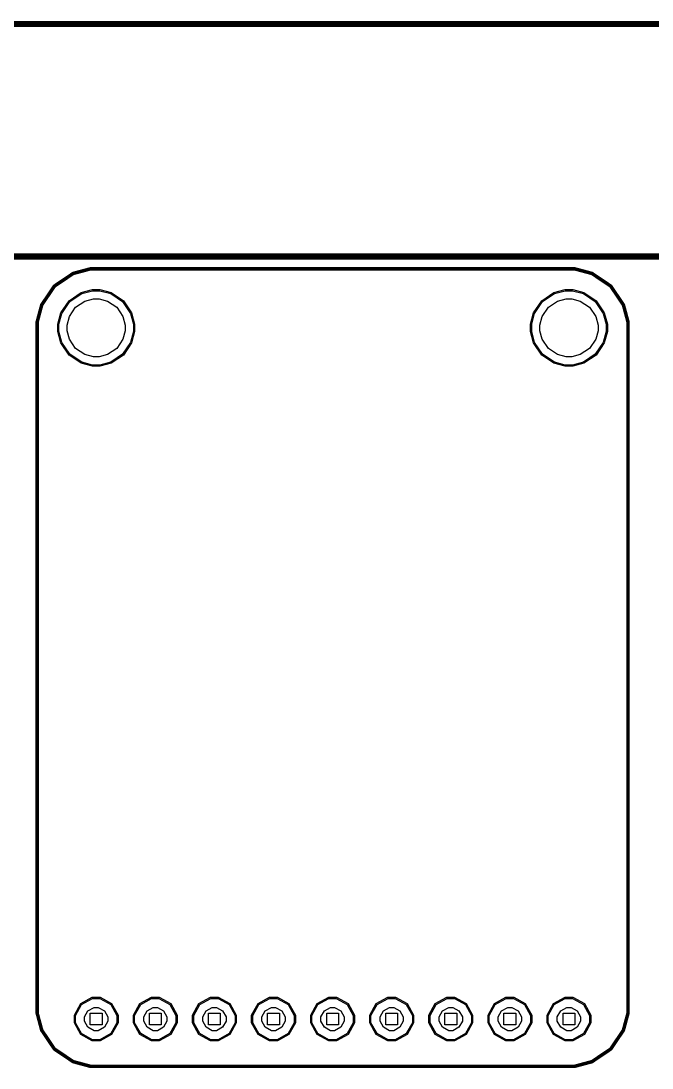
# Model space of a CAD drawing. Extents: x 0 to 4.73, y 0 to 4.02.
# Drawn here: x 1.776 to 2.844, y 1.913 to 3.685 of the extents above; entities that cross this region are included whole.
import ezdxf

# ---------------------------------------------------------------- set-up
doc = ezdxf.new("R2010")
doc.units = 0
doc.layers.get('0').update_dxf_attribs({"linetype": 'CONTINUOUS'})

msp = doc.modelspace()

# ---------------------------------------------------------------- linework, layer by layer
at = {"color": 0, "const_width": 0.010417}
for points in [[(0.20204, 3.68001), (4.53276, 3.68001)], [(0.398926, 3.28635), (4.33594, 3.28635)]]:
    msp.add_lwpolyline(points, dxfattribs=at)
at = {"color": 52, "const_width": 0.005906}
for points in [[(1.90375, 3.26557), (1.89399, 3.26557), (1.86481, 3.25776), (1.83301, 3.23633), (1.81158, 3.20454), (1.80376, 3.17535), (1.80376, 3.16558)], [(1.90375, 3.26557), (2.70378, 3.26557)], [(2.80376, 3.16558), (2.80376, 3.17535), (2.7959, 3.20454), (2.77447, 3.23633), (2.74268, 3.25776), (2.71349, 3.26557), (2.70378, 3.26557)], [(1.80376, 2.01557), (1.80376, 3.16558)], [(2.80376, 3.16558), (2.80376, 2.01557)], [(1.80376, 2.01557), (1.80376, 2.00586), (1.81158, 1.97667), (1.83301, 1.94488), (1.86481, 1.92344), (1.89399, 1.91558), (1.90375, 1.91558)], [(2.70378, 1.91558), (2.71349, 1.91558), (2.74268, 1.92344), (2.77447, 1.94488), (2.7959, 1.97667), (2.80376, 2.00586), (2.80376, 2.01557)], [(2.70378, 1.91558), (1.90375, 1.91558)]]:
    msp.add_lwpolyline(points, dxfattribs=at)
at = {"color": 54}
for points in [[(1.96875, 3.16558), (1.96875, 3.15929), (1.9636, 3.14031), (1.94971, 3.11963), (1.92904, 3.10574), (1.91004, 3.10058), (1.90375, 3.10058), (1.8974, 3.10058), (1.87842, 3.10574), (1.85781, 3.11963), (1.84386, 3.14031), (1.83876, 3.15929), (1.83876, 3.16558), (1.83876, 3.17193), (1.84386, 3.19092), (1.85781, 3.21158), (1.87842, 3.22547), (1.8974, 3.23058), (1.90375, 3.23058), (1.91004, 3.23058), (1.92904, 3.22547), (1.94971, 3.21158), (1.9636, 3.19092), (1.96875, 3.17193), (1.96875, 3.16558)], [(1.96674, 3.16558), (1.96674, 3.1595), (1.96175, 3.14111), (1.94824, 3.1211), (1.92822, 3.10758), (1.90983, 3.1026), (1.90375, 3.1026), (1.89762, 3.1026), (1.87924, 3.10758), (1.85921, 3.1211), (1.84571, 3.14111), (1.84076, 3.1595), (1.84076, 3.16558), (1.84076, 3.17171), (1.84571, 3.19011), (1.85921, 3.21012), (1.87924, 3.22364), (1.89762, 3.22857), (1.90375, 3.22857), (1.90983, 3.22857), (1.92822, 3.22364), (1.94824, 3.21012), (1.96175, 3.19011), (1.96674, 3.17171), (1.96674, 3.16558)], [(1.96674, 3.16558), (1.96674, 3.1595), (1.96175, 3.14111), (1.94824, 3.1211), (1.92822, 3.10758), (1.90983, 3.1026), (1.90375, 3.1026), (1.89762, 3.1026), (1.87924, 3.10758), (1.85921, 3.1211), (1.84571, 3.14111), (1.84076, 3.1595), (1.84076, 3.16558), (1.84076, 3.17171), (1.84571, 3.19011), (1.85921, 3.21012), (1.87924, 3.22364), (1.89762, 3.22857), (1.90375, 3.22857), (1.90983, 3.22857), (1.92822, 3.22364), (1.94824, 3.21012), (1.96175, 3.19011), (1.96674, 3.17171), (1.96674, 3.16558)], [(2.76878, 3.16558), (2.76878, 3.15929), (2.76361, 3.14031), (2.74968, 3.11963), (2.72906, 3.10574), (2.71007, 3.10058), (2.70378, 3.10058), (2.69743, 3.10058), (2.67844, 3.10574), (2.65776, 3.11963), (2.64387, 3.14031), (2.63878, 3.15929), (2.63878, 3.16558), (2.63878, 3.17193), (2.64387, 3.19092), (2.65776, 3.21158), (2.67844, 3.22547), (2.69743, 3.23058), (2.70378, 3.23058), (2.71007, 3.23058), (2.72906, 3.22547), (2.74968, 3.21158), (2.76361, 3.19092), (2.76878, 3.17193), (2.76878, 3.16558)], [(2.76676, 3.16558), (2.76676, 3.1595), (2.76178, 3.14111), (2.74826, 3.1211), (2.72825, 3.10758), (2.70985, 3.1026), (2.70378, 3.1026), (2.6976, 3.1026), (2.67919, 3.10758), (2.65918, 3.1211), (2.64572, 3.14111), (2.64079, 3.1595), (2.64079, 3.16558), (2.64079, 3.17171), (2.64572, 3.19011), (2.65918, 3.21012), (2.67919, 3.22364), (2.6976, 3.22857), (2.70378, 3.22857), (2.70985, 3.22857), (2.72825, 3.22364), (2.74826, 3.21012), (2.76178, 3.19011), (2.76676, 3.17171), (2.76676, 3.16558)], [(2.76676, 3.16558), (2.76676, 3.1595), (2.76178, 3.14111), (2.74826, 3.1211), (2.72825, 3.10758), (2.70985, 3.1026), (2.70378, 3.1026), (2.6976, 3.1026), (2.67919, 3.10758), (2.65918, 3.1211), (2.64572, 3.14111), (2.64079, 3.1595), (2.64079, 3.16558), (2.64079, 3.17171), (2.64572, 3.19011), (2.65918, 3.21012), (2.67919, 3.22364), (2.6976, 3.22857), (2.70378, 3.22857), (2.70985, 3.22857), (2.72825, 3.22364), (2.74826, 3.21012), (2.76178, 3.19011), (2.76676, 3.17171), (2.76676, 3.16558)], [(1.94075, 1.99561), (1.94075, 1.9891), (1.9299, 1.96946), (1.91026, 1.95861), (1.90375, 1.95861), (1.89719, 1.95861), (1.87756, 1.96946), (1.86675, 1.9891), (1.86675, 1.99561), (1.86675, 2.00217), (1.87756, 2.02175), (1.89719, 2.03261), (1.90375, 2.03261), (1.91026, 2.03261), (1.9299, 2.02175), (1.94075, 2.00217), (1.94075, 1.99561)], [(1.93875, 1.99561), (1.93875, 1.98942), (1.9285, 1.97086), (1.90994, 1.96056), (1.90375, 1.96056), (1.89757, 1.96056), (1.87901, 1.97086), (1.86876, 1.98942), (1.86876, 1.99561), (1.86876, 2.00179), (1.87901, 2.02035), (1.89757, 2.0306), (1.90375, 2.0306), (1.90994, 2.0306), (1.9285, 2.02035), (1.93875, 2.00179), (1.93875, 1.99561)], [(1.93875, 1.99561), (1.93875, 1.98942), (1.9285, 1.97086), (1.90994, 1.96056), (1.90375, 1.96056), (1.89757, 1.96056), (1.87901, 1.97086), (1.86876, 1.98942), (1.86876, 1.99561), (1.86876, 2.00179), (1.87901, 2.02035), (1.89757, 2.0306), (1.90375, 2.0306), (1.90994, 2.0306), (1.9285, 2.02035), (1.93875, 2.00179), (1.93875, 1.99561)], [(2.04075, 1.99561), (2.04075, 1.9891), (2.02989, 1.96946), (2.01025, 1.95861), (2.00375, 1.95861), (1.99718, 1.95861), (1.9776, 1.96946), (1.96674, 1.9891), (1.96674, 1.99561), (1.96674, 2.00217), (1.9776, 2.02175), (1.99718, 2.03261), (2.00375, 2.03261), (2.01025, 2.03261), (2.02989, 2.02175), (2.04075, 2.00217), (2.04075, 1.99561)], [(2.03874, 1.99561), (2.03874, 1.98942), (2.02849, 1.97086), (2.00993, 1.96056), (2.00375, 1.96056), (1.99756, 1.96056), (1.979, 1.97086), (1.96875, 1.98942), (1.96875, 1.99561), (1.96875, 2.00179), (1.979, 2.02035), (1.99756, 2.0306), (2.00375, 2.0306), (2.00993, 2.0306), (2.02849, 2.02035), (2.03874, 2.00179), (2.03874, 1.99561)], [(2.03874, 1.99561), (2.03874, 1.98942), (2.02849, 1.97086), (2.00993, 1.96056), (2.00375, 1.96056), (1.99756, 1.96056), (1.979, 1.97086), (1.96875, 1.98942), (1.96875, 1.99561), (1.96875, 2.00179), (1.979, 2.02035), (1.99756, 2.0306), (2.00375, 2.0306), (2.00993, 2.0306), (2.02849, 2.02035), (2.03874, 2.00179), (2.03874, 1.99561)], [(2.14079, 1.99561), (2.14079, 1.9891), (2.12993, 1.96946), (2.11029, 1.95861), (2.10379, 1.95861), (2.09722, 1.95861), (2.07758, 1.96946), (2.06679, 1.9891), (2.06679, 1.99561), (2.06679, 2.00217), (2.07758, 2.02175), (2.09722, 2.03261), (2.10379, 2.03261), (2.11029, 2.03261), (2.12993, 2.02175), (2.14079, 2.00217), (2.14079, 1.99561)], [(2.13878, 1.99561), (2.13878, 1.98942), (2.12853, 1.97086), (2.10997, 1.96056), (2.10379, 1.96056), (2.09754, 1.96056), (2.079, 1.97086), (2.06874, 1.98942), (2.06874, 1.99561), (2.06874, 2.00179), (2.079, 2.02035), (2.09754, 2.0306), (2.10379, 2.0306), (2.10997, 2.0306), (2.12853, 2.02035), (2.13878, 2.00179), (2.13878, 1.99561)], [(2.13878, 1.99561), (2.13878, 1.98942), (2.12853, 1.97086), (2.10997, 1.96056), (2.10379, 1.96056), (2.09754, 1.96056), (2.079, 1.97086), (2.06874, 1.98942), (2.06874, 1.99561), (2.06874, 2.00179), (2.079, 2.02035), (2.09754, 2.0306), (2.10379, 2.0306), (2.10997, 2.0306), (2.12853, 2.02035), (2.13878, 2.00179), (2.13878, 1.99561)], [(2.24078, 1.99561), (2.24078, 1.9891), (2.22993, 1.96946), (2.21029, 1.95861), (2.20378, 1.95861), (2.19721, 1.95861), (2.17757, 1.96946), (2.16678, 1.9891), (2.16678, 1.99561), (2.16678, 2.00217), (2.17757, 2.02175), (2.19721, 2.03261), (2.20378, 2.03261), (2.21029, 2.03261), (2.22993, 2.02175), (2.24078, 2.00217), (2.24078, 1.99561)], [(2.23876, 1.99561), (2.23876, 1.98942), (2.22851, 1.97086), (2.20996, 1.96056), (2.20378, 1.96056), (2.19754, 1.96056), (2.17899, 1.97086), (2.16878, 1.98942), (2.16878, 1.99561), (2.16878, 2.00179), (2.17899, 2.02035), (2.19754, 2.0306), (2.20378, 2.0306), (2.20996, 2.0306), (2.22851, 2.02035), (2.23876, 2.00179), (2.23876, 1.99561)], [(2.23876, 1.99561), (2.23876, 1.98942), (2.22851, 1.97086), (2.20996, 1.96056), (2.20378, 1.96056), (2.19754, 1.96056), (2.17899, 1.97086), (2.16878, 1.98942), (2.16878, 1.99561), (2.16878, 2.00179), (2.17899, 2.02035), (2.19754, 2.0306), (2.20378, 2.0306), (2.20996, 2.0306), (2.22851, 2.02035), (2.23876, 2.00179), (2.23876, 1.99561)], [(2.34076, 1.99561), (2.34076, 1.9891), (2.32992, 1.96946), (2.31028, 1.95861), (2.30376, 1.95861), (2.29719, 1.95861), (2.27756, 1.96946), (2.26676, 1.9891), (2.26676, 1.99561), (2.26676, 2.00217), (2.27756, 2.02175), (2.29719, 2.03261), (2.30376, 2.03261), (2.31028, 2.03261), (2.32992, 2.02175), (2.34076, 2.00217), (2.34076, 1.99561)], [(2.33876, 1.99561), (2.33876, 1.98942), (2.3285, 1.97086), (2.30994, 1.96056), (2.30376, 1.96056), (2.29758, 1.96056), (2.27903, 1.97086), (2.26878, 1.98942), (2.26878, 1.99561), (2.26878, 2.00179), (2.27903, 2.02035), (2.29758, 2.0306), (2.30376, 2.0306), (2.30994, 2.0306), (2.3285, 2.02035), (2.33876, 2.00179), (2.33876, 1.99561)], [(2.33876, 1.99561), (2.33876, 1.98942), (2.3285, 1.97086), (2.30994, 1.96056), (2.30376, 1.96056), (2.29758, 1.96056), (2.27903, 1.97086), (2.26878, 1.98942), (2.26878, 1.99561), (2.26878, 2.00179), (2.27903, 2.02035), (2.29758, 2.0306), (2.30376, 2.0306), (2.30994, 2.0306), (2.3285, 2.02035), (2.33876, 2.00179), (2.33876, 1.99561)], [(2.44075, 1.99561), (2.44075, 1.9891), (2.4299, 1.96946), (2.41026, 1.95861), (2.40375, 1.95861), (2.39719, 1.95861), (2.37756, 1.96946), (2.36675, 1.9891), (2.36675, 1.99561), (2.36675, 2.00217), (2.37756, 2.02175), (2.39719, 2.03261), (2.40375, 2.03261), (2.41026, 2.03261), (2.4299, 2.02175), (2.44075, 2.00217), (2.44075, 1.99561)], [(2.43875, 1.99561), (2.43875, 1.98942), (2.4285, 1.97086), (2.40994, 1.96056), (2.40375, 1.96056), (2.39757, 1.96056), (2.37901, 1.97086), (2.36876, 1.98942), (2.36876, 1.99561), (2.36876, 2.00179), (2.37901, 2.02035), (2.39757, 2.0306), (2.40375, 2.0306), (2.40994, 2.0306), (2.4285, 2.02035), (2.43875, 2.00179), (2.43875, 1.99561)], [(2.43875, 1.99561), (2.43875, 1.98942), (2.4285, 1.97086), (2.40994, 1.96056), (2.40375, 1.96056), (2.39757, 1.96056), (2.37901, 1.97086), (2.36876, 1.98942), (2.36876, 1.99561), (2.36876, 2.00179), (2.37901, 2.02035), (2.39757, 2.0306), (2.40375, 2.0306), (2.40994, 2.0306), (2.4285, 2.02035), (2.43875, 2.00179), (2.43875, 1.99561)], [(2.54075, 1.99561), (2.54075, 1.9891), (2.52989, 1.96946), (2.51025, 1.95861), (2.50375, 1.95861), (2.49718, 1.95861), (2.4776, 1.96946), (2.46674, 1.9891), (2.46674, 1.99561), (2.46674, 2.00217), (2.4776, 2.02175), (2.49718, 2.03261), (2.50375, 2.03261), (2.51025, 2.03261), (2.52989, 2.02175), (2.54075, 2.00217), (2.54075, 1.99561)], [(2.53874, 1.99561), (2.53874, 1.98942), (2.52849, 1.97086), (2.50993, 1.96056), (2.50375, 1.96056), (2.49756, 1.96056), (2.479, 1.97086), (2.46875, 1.98942), (2.46875, 1.99561), (2.46875, 2.00179), (2.479, 2.02035), (2.49756, 2.0306), (2.50375, 2.0306), (2.50993, 2.0306), (2.52849, 2.02035), (2.53874, 2.00179), (2.53874, 1.99561)], [(2.53874, 1.99561), (2.53874, 1.98942), (2.52849, 1.97086), (2.50993, 1.96056), (2.50375, 1.96056), (2.49756, 1.96056), (2.479, 1.97086), (2.46875, 1.98942), (2.46875, 1.99561), (2.46875, 2.00179), (2.479, 2.02035), (2.49756, 2.0306), (2.50375, 2.0306), (2.50993, 2.0306), (2.52849, 2.02035), (2.53874, 2.00179), (2.53874, 1.99561)], [(2.64079, 1.99561), (2.64079, 1.9891), (2.62993, 1.96946), (2.61029, 1.95861), (2.60379, 1.95861), (2.59722, 1.95861), (2.57758, 1.96946), (2.56679, 1.9891), (2.56679, 1.99561), (2.56679, 2.00217), (2.57758, 2.02175), (2.59722, 2.03261), (2.60379, 2.03261), (2.61029, 2.03261), (2.62993, 2.02175), (2.64079, 2.00217), (2.64079, 1.99561)], [(2.63878, 1.99561), (2.63878, 1.98942), (2.62853, 1.97086), (2.60997, 1.96056), (2.60379, 1.96056), (2.59754, 1.96056), (2.579, 1.97086), (2.56874, 1.98942), (2.56874, 1.99561), (2.56874, 2.00179), (2.579, 2.02035), (2.59754, 2.0306), (2.60379, 2.0306), (2.60997, 2.0306), (2.62853, 2.02035), (2.63878, 2.00179), (2.63878, 1.99561)], [(2.63878, 1.99561), (2.63878, 1.98942), (2.62853, 1.97086), (2.60997, 1.96056), (2.60379, 1.96056), (2.59754, 1.96056), (2.579, 1.97086), (2.56874, 1.98942), (2.56874, 1.99561), (2.56874, 2.00179), (2.579, 2.02035), (2.59754, 2.0306), (2.60379, 2.0306), (2.60997, 2.0306), (2.62853, 2.02035), (2.63878, 2.00179), (2.63878, 1.99561)], [(2.74078, 1.99561), (2.74078, 1.9891), (2.72993, 1.96946), (2.71029, 1.95861), (2.70378, 1.95861), (2.69721, 1.95861), (2.67757, 1.96946), (2.66678, 1.9891), (2.66678, 1.99561), (2.66678, 2.00217), (2.67757, 2.02175), (2.69721, 2.03261), (2.70378, 2.03261), (2.71029, 2.03261), (2.72993, 2.02175), (2.74078, 2.00217), (2.74078, 1.99561)], [(2.73876, 1.99561), (2.73876, 1.98942), (2.72851, 1.97086), (2.70996, 1.96056), (2.70378, 1.96056), (2.69754, 1.96056), (2.67899, 1.97086), (2.66878, 1.98942), (2.66878, 1.99561), (2.66878, 2.00179), (2.67899, 2.02035), (2.69754, 2.0306), (2.70378, 2.0306), (2.70996, 2.0306), (2.72851, 2.02035), (2.73876, 2.00179), (2.73876, 1.99561)], [(2.73876, 1.99561), (2.73876, 1.98942), (2.72851, 1.97086), (2.70996, 1.96056), (2.70378, 1.96056), (2.69754, 1.96056), (2.67899, 1.97086), (2.66878, 1.98942), (2.66878, 1.99561), (2.66878, 2.00179), (2.67899, 2.02035), (2.69754, 2.0306), (2.70378, 2.0306), (2.70996, 2.0306), (2.72851, 2.02035), (2.73876, 2.00179), (2.73876, 1.99561)]]:
    msp.add_lwpolyline(points, close=True, dxfattribs=at)
at = {"color": 7}
for points in [[(1.95296, 3.16558), (1.95296, 3.16081), (1.94906, 3.14643), (1.93853, 3.13081), (1.9229, 3.12028), (1.90853, 3.11637), (1.90375, 3.11637), (1.89893, 3.11637), (1.88456, 3.12028), (1.86893, 3.13081), (1.8584, 3.14643), (1.85454, 3.16081), (1.85454, 3.16558), (1.85454, 3.17042), (1.8584, 3.18479), (1.86893, 3.20042), (1.88456, 3.21094), (1.89893, 3.21479), (1.90375, 3.21479), (1.90853, 3.21479), (1.9229, 3.21094), (1.93853, 3.20042), (1.94906, 3.18479), (1.95296, 3.17042), (1.95296, 3.16558)], [(1.95296, 3.16558), (1.95296, 3.16081), (1.94906, 3.14643), (1.93853, 3.13081), (1.9229, 3.12028), (1.90853, 3.11637), (1.90375, 3.11637), (1.89893, 3.11637), (1.88456, 3.12028), (1.86893, 3.13081), (1.8584, 3.14643), (1.85454, 3.16081), (1.85454, 3.16558), (1.85454, 3.17042), (1.8584, 3.18479), (1.86893, 3.20042), (1.88456, 3.21094), (1.89893, 3.21479), (1.90375, 3.21479), (1.90853, 3.21479), (1.9229, 3.21094), (1.93853, 3.20042), (1.94906, 3.18479), (1.95296, 3.17042), (1.95296, 3.16558)], [(2.75299, 3.16558), (2.75299, 3.16081), (2.74908, 3.14643), (2.73856, 3.13081), (2.72293, 3.12028), (2.70856, 3.11637), (2.70378, 3.11637), (2.69894, 3.11637), (2.68457, 3.12028), (2.66894, 3.13081), (2.65842, 3.14643), (2.65457, 3.16081), (2.65457, 3.16558), (2.65457, 3.17042), (2.65842, 3.18479), (2.66894, 3.20042), (2.68457, 3.21094), (2.69894, 3.21479), (2.70378, 3.21479), (2.70856, 3.21479), (2.72293, 3.21094), (2.73856, 3.20042), (2.74908, 3.18479), (2.75299, 3.17042), (2.75299, 3.16558)], [(2.75299, 3.16558), (2.75299, 3.16081), (2.74908, 3.14643), (2.73856, 3.13081), (2.72293, 3.12028), (2.70856, 3.11637), (2.70378, 3.11637), (2.69894, 3.11637), (2.68457, 3.12028), (2.66894, 3.13081), (2.65842, 3.14643), (2.65457, 3.16081), (2.65457, 3.16558), (2.65457, 3.17042), (2.65842, 3.18479), (2.66894, 3.20042), (2.68457, 3.21094), (2.69894, 3.21479), (2.70378, 3.21479), (2.70856, 3.21479), (2.72293, 3.21094), (2.73856, 3.20042), (2.74908, 3.18479), (2.75299, 3.17042), (2.75299, 3.16558)], [(1.92344, 1.99561), (1.92344, 1.99214), (1.91764, 1.98172), (1.90722, 1.97592), (1.90375, 1.97592), (1.90022, 1.97592), (1.88981, 1.98172), (1.88406, 1.99214), (1.88406, 1.99561), (1.88406, 1.99908), (1.88981, 2.0095), (1.90022, 2.01525), (1.90375, 2.01525), (1.90722, 2.01525), (1.91764, 2.0095), (1.92344, 1.99908), (1.92344, 1.99561)], [(1.92344, 1.99561), (1.92344, 1.99214), (1.91764, 1.98172), (1.90722, 1.97592), (1.90375, 1.97592), (1.90022, 1.97592), (1.88981, 1.98172), (1.88406, 1.99214), (1.88406, 1.99561), (1.88406, 1.99908), (1.88981, 2.0095), (1.90022, 2.01525), (1.90375, 2.01525), (1.90722, 2.01525), (1.91764, 2.0095), (1.92344, 1.99908), (1.92344, 1.99561)], [(2.02344, 1.99561), (2.02344, 1.99214), (2.01764, 1.98172), (2.00722, 1.97592), (2.00375, 1.97592), (2.00028, 1.97592), (1.98986, 1.98172), (1.9841, 1.99214), (1.9841, 1.99561), (1.9841, 1.99908), (1.98986, 2.0095), (2.00028, 2.01525), (2.00375, 2.01525), (2.00722, 2.01525), (2.01764, 2.0095), (2.02344, 1.99908), (2.02344, 1.99561)], [(2.02344, 1.99561), (2.02344, 1.99214), (2.01764, 1.98172), (2.00722, 1.97592), (2.00375, 1.97592), (2.00028, 1.97592), (1.98986, 1.98172), (1.9841, 1.99214), (1.9841, 1.99561), (1.9841, 1.99908), (1.98986, 2.0095), (2.00028, 2.01525), (2.00375, 2.01525), (2.00722, 2.01525), (2.01764, 2.0095), (2.02344, 1.99908), (2.02344, 1.99561)], [(2.12343, 1.99561), (2.12343, 1.99214), (2.11768, 1.98172), (2.10726, 1.97592), (2.10379, 1.97592), (2.10026, 1.97592), (2.08985, 1.98172), (2.0841, 1.99214), (2.0841, 1.99561), (2.0841, 1.99908), (2.08985, 2.0095), (2.10026, 2.01525), (2.10379, 2.01525), (2.10726, 2.01525), (2.11768, 2.0095), (2.12343, 1.99908), (2.12343, 1.99561)], [(2.12343, 1.99561), (2.12343, 1.99214), (2.11768, 1.98172), (2.10726, 1.97592), (2.10379, 1.97592), (2.10026, 1.97592), (2.08985, 1.98172), (2.0841, 1.99214), (2.0841, 1.99561), (2.0841, 1.99908), (2.08985, 2.0095), (2.10026, 2.01525), (2.10379, 2.01525), (2.10726, 2.01525), (2.11768, 2.0095), (2.12343, 1.99908), (2.12343, 1.99561)], [(2.22347, 1.99561), (2.22347, 1.99214), (2.21767, 1.98172), (2.20725, 1.97592), (2.20378, 1.97592), (2.20025, 1.97592), (2.18983, 1.98172), (2.18408, 1.99214), (2.18408, 1.99561), (2.18408, 1.99908), (2.18983, 2.0095), (2.20025, 2.01525), (2.20378, 2.01525), (2.20725, 2.01525), (2.21767, 2.0095), (2.22347, 1.99908), (2.22347, 1.99561)], [(2.22347, 1.99561), (2.22347, 1.99214), (2.21767, 1.98172), (2.20725, 1.97592), (2.20378, 1.97592), (2.20025, 1.97592), (2.18983, 1.98172), (2.18408, 1.99214), (2.18408, 1.99561), (2.18408, 1.99908), (2.18983, 2.0095), (2.20025, 2.01525), (2.20378, 2.01525), (2.20725, 2.01525), (2.21767, 2.0095), (2.22347, 1.99908), (2.22347, 1.99561)], [(2.32346, 1.99561), (2.32346, 1.99214), (2.31765, 1.98172), (2.30724, 1.97592), (2.30376, 1.97592), (2.30024, 1.97592), (2.28982, 1.98172), (2.28407, 1.99214), (2.28407, 1.99561), (2.28407, 1.99908), (2.28982, 2.0095), (2.30024, 2.01525), (2.30376, 2.01525), (2.30724, 2.01525), (2.31765, 2.0095), (2.32346, 1.99908), (2.32346, 1.99561)], [(2.32346, 1.99561), (2.32346, 1.99214), (2.31765, 1.98172), (2.30724, 1.97592), (2.30376, 1.97592), (2.30024, 1.97592), (2.28982, 1.98172), (2.28407, 1.99214), (2.28407, 1.99561), (2.28407, 1.99908), (2.28982, 2.0095), (2.30024, 2.01525), (2.30376, 2.01525), (2.30724, 2.01525), (2.31765, 2.0095), (2.32346, 1.99908), (2.32346, 1.99561)], [(2.42344, 1.99561), (2.42344, 1.99214), (2.41764, 1.98172), (2.40722, 1.97592), (2.40375, 1.97592), (2.40022, 1.97592), (2.38981, 1.98172), (2.38406, 1.99214), (2.38406, 1.99561), (2.38406, 1.99908), (2.38981, 2.0095), (2.40022, 2.01525), (2.40375, 2.01525), (2.40722, 2.01525), (2.41764, 2.0095), (2.42344, 1.99908), (2.42344, 1.99561)], [(2.42344, 1.99561), (2.42344, 1.99214), (2.41764, 1.98172), (2.40722, 1.97592), (2.40375, 1.97592), (2.40022, 1.97592), (2.38981, 1.98172), (2.38406, 1.99214), (2.38406, 1.99561), (2.38406, 1.99908), (2.38981, 2.0095), (2.40022, 2.01525), (2.40375, 2.01525), (2.40722, 2.01525), (2.41764, 2.0095), (2.42344, 1.99908), (2.42344, 1.99561)], [(2.52344, 1.99561), (2.52344, 1.99214), (2.51764, 1.98172), (2.50722, 1.97592), (2.50375, 1.97592), (2.50022, 1.97592), (2.48981, 1.98172), (2.48406, 1.99214), (2.48406, 1.99561), (2.48406, 1.99908), (2.48981, 2.0095), (2.50022, 2.01525), (2.50375, 2.01525), (2.50722, 2.01525), (2.51764, 2.0095), (2.52344, 1.99908), (2.52344, 1.99561)], [(2.52344, 1.99561), (2.52344, 1.99214), (2.51764, 1.98172), (2.50722, 1.97592), (2.50375, 1.97592), (2.50022, 1.97592), (2.48981, 1.98172), (2.48406, 1.99214), (2.48406, 1.99561), (2.48406, 1.99908), (2.48981, 2.0095), (2.50022, 2.01525), (2.50375, 2.01525), (2.50722, 2.01525), (2.51764, 2.0095), (2.52344, 1.99908), (2.52344, 1.99561)], [(2.62343, 1.99561), (2.62343, 1.99214), (2.61768, 1.98172), (2.60726, 1.97592), (2.60379, 1.97592), (2.60026, 1.97592), (2.58985, 1.98172), (2.5841, 1.99214), (2.5841, 1.99561), (2.5841, 1.99908), (2.58985, 2.0095), (2.60026, 2.01525), (2.60379, 2.01525), (2.60726, 2.01525), (2.61768, 2.0095), (2.62343, 1.99908), (2.62343, 1.99561)], [(2.62343, 1.99561), (2.62343, 1.99214), (2.61768, 1.98172), (2.60726, 1.97592), (2.60379, 1.97592), (2.60026, 1.97592), (2.58985, 1.98172), (2.5841, 1.99214), (2.5841, 1.99561), (2.5841, 1.99908), (2.58985, 2.0095), (2.60026, 2.01525), (2.60379, 2.01525), (2.60726, 2.01525), (2.61768, 2.0095), (2.62343, 1.99908), (2.62343, 1.99561)], [(2.72347, 1.99561), (2.72347, 1.99214), (2.71767, 1.98172), (2.70725, 1.97592), (2.70378, 1.97592), (2.70025, 1.97592), (2.68983, 1.98172), (2.68408, 1.99214), (2.68408, 1.99561), (2.68408, 1.99908), (2.68983, 2.0095), (2.70025, 2.01525), (2.70378, 2.01525), (2.70725, 2.01525), (2.71767, 2.0095), (2.72347, 1.99908), (2.72347, 1.99561)], [(2.72347, 1.99561), (2.72347, 1.99214), (2.71767, 1.98172), (2.70725, 1.97592), (2.70378, 1.97592), (2.70025, 1.97592), (2.68983, 1.98172), (2.68408, 1.99214), (2.68408, 1.99561), (2.68408, 1.99908), (2.68983, 2.0095), (2.70025, 2.01525), (2.70378, 2.01525), (2.70725, 2.01525), (2.71767, 2.0095), (2.72347, 1.99908), (2.72347, 1.99561)]]:
    msp.add_lwpolyline(points, close=True, dxfattribs=at)
at = {"color": 253}
for points in [[(1.89378, 2.00558), (1.91374, 2.00558), (1.91374, 1.98557), (1.89378, 1.98557), (1.89378, 2.00558)], [(1.99376, 2.00558), (2.01378, 2.00558), (2.01378, 1.98557), (1.99376, 1.98557), (1.99376, 2.00558)], [(2.09375, 2.00558), (2.11376, 2.00558), (2.11376, 1.98557), (2.09375, 1.98557), (2.09375, 2.00558)], [(2.19374, 2.00558), (2.21376, 2.00558), (2.21376, 1.98557), (2.19374, 1.98557), (2.19374, 2.00558)], [(2.29378, 2.00558), (2.31375, 2.00558), (2.31375, 1.98557), (2.29378, 1.98557), (2.29378, 2.00558)], [(2.39378, 2.00558), (2.41374, 2.00558), (2.41374, 1.98557), (2.39378, 1.98557), (2.39378, 2.00558)], [(2.49376, 2.00558), (2.51378, 2.00558), (2.51378, 1.98557), (2.49376, 1.98557), (2.49376, 2.00558)], [(2.59375, 2.00558), (2.61376, 2.00558), (2.61376, 1.98557), (2.59375, 1.98557), (2.59375, 2.00558)], [(2.69374, 2.00558), (2.71376, 2.00558), (2.71376, 1.98557), (2.69374, 1.98557), (2.69374, 2.00558)]]:
    msp.add_lwpolyline(points, close=True, dxfattribs=at)

doc.saveas('drawing.dxf')
